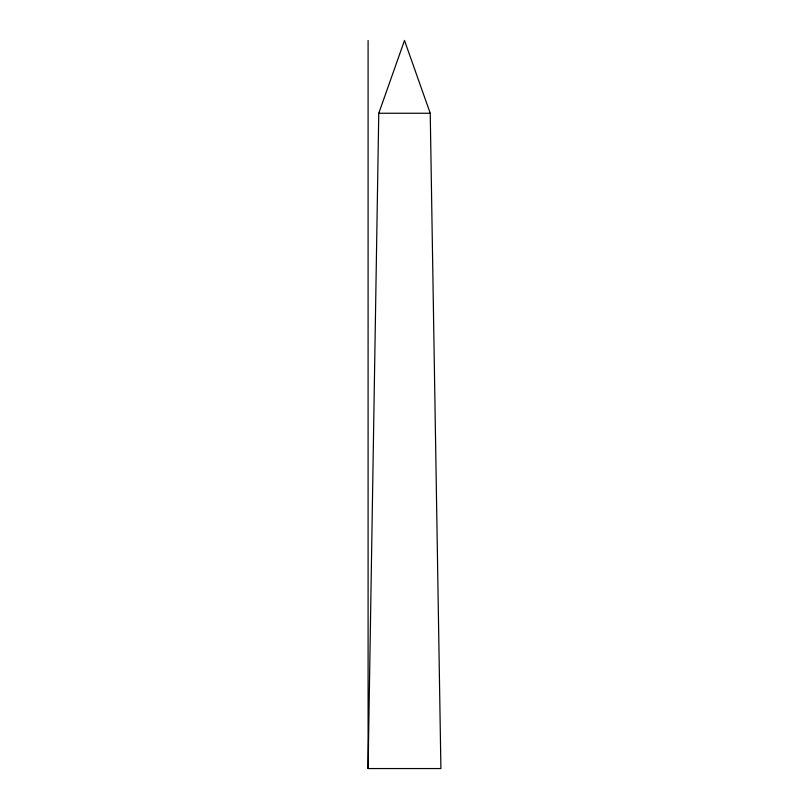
<?xml version="1.0" encoding="UTF-8"?>
<svg xmlns="http://www.w3.org/2000/svg" width="809" height="809" viewBox="0 0 809 809"><rect width="100%" height="100%" fill="white"/><g stroke="black" fill="none" stroke-linecap="round" stroke-linejoin="round"><path stroke-width="1.21" d="M368.095 768.55L378.764 113.26L404.5 40.45L430.236 113.26L440.905 768.55L368.095 768.55L368.095 40.45M378.764 113.26L430.236 113.26"/></g></svg>
